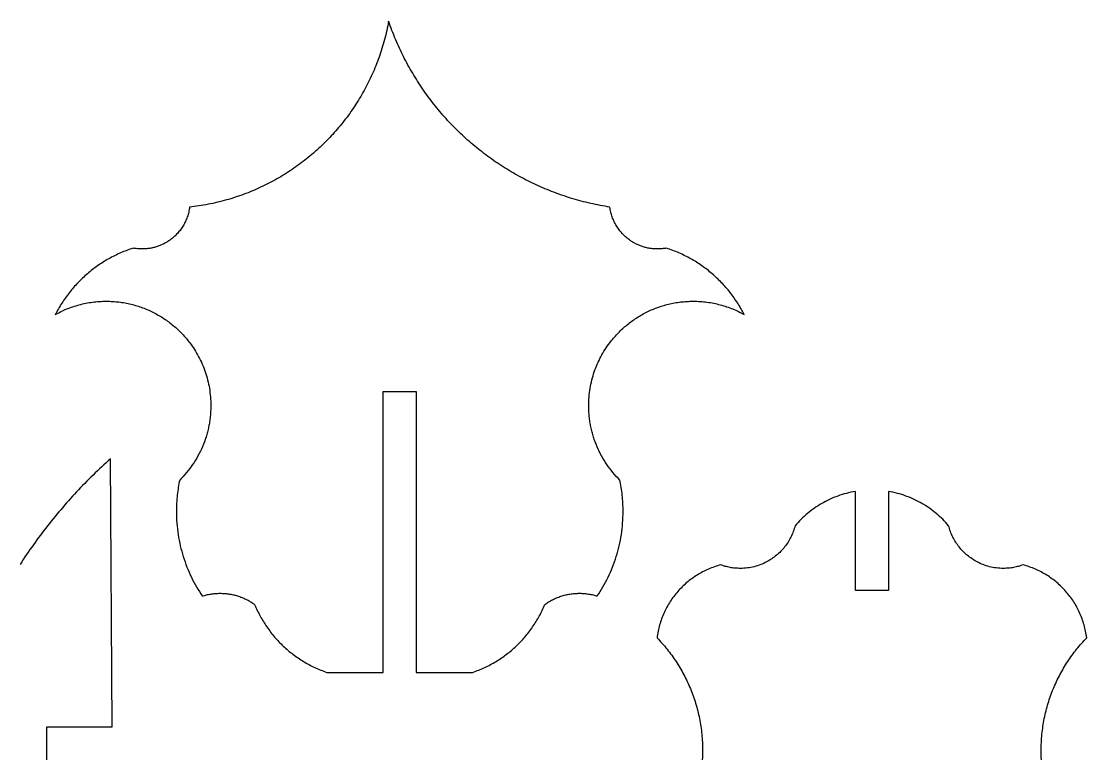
# Model space of a CAD drawing. Extents: x 296 to 476, y 465 to 753.
# Drawn here: x 397.58 to 447.12, y 716.82 to 751.16 of the extents above; entities that cross this region are included whole.
import ezdxf

# ---------------------------------------------------------------- set-up
doc = ezdxf.new("R2010")
doc.units = 0
doc.layers.add('Default_Layer', color=1, linetype='CONTINUOUS')

msp = doc.modelspace()

# ---------------------------------------------------------------- linework, layer by layer
at = {"layer": 'Default_Layer'}
msp.add_lwpolyline([(414.413, 720.879), (414.413, 733.936), (415.949, 733.936), (415.949, 720.879), (418.575, 720.879), (418.647, 720.904), (418.718, 720.93), (418.788, 720.957), (418.858, 720.985), (418.928, 721.014), (418.997, 721.044), (419.066, 721.074), (419.134, 721.105), (419.201, 721.138), (419.268, 721.171), (419.335, 721.204), (419.401, 721.239), (419.466, 721.275), (419.531, 721.311), (419.595, 721.348), (419.659, 721.386), (419.722, 721.425), (419.784, 721.464), (419.846, 721.505), (419.908, 721.546), (419.968, 721.588), (420.029, 721.63), (420.088, 721.674), (420.147, 721.718), (420.205, 721.763), (420.263, 721.808), (420.32, 721.855), (420.376, 721.902), (420.432, 721.95), (420.487, 721.998), (420.541, 722.048), (420.595, 722.098), (420.648, 722.148), (420.701, 722.2), (420.752, 722.252), (420.803, 722.304), (420.854, 722.358), (420.903, 722.412), (420.952, 722.467), (421, 722.522), (421.048, 722.578), (421.095, 722.635), (421.141, 722.692), (421.186, 722.75), (421.231, 722.809), (421.274, 722.868), (421.317, 722.928), (421.36, 722.989), (421.401, 723.05), (421.442, 723.112), (421.482, 723.174), (421.521, 723.237), (421.56, 723.3), (421.597, 723.364), (421.634, 723.429), (421.67, 723.494), (421.705, 723.56), (421.74, 723.626), (421.773, 723.693), (421.806, 723.76), (421.838, 723.828), (421.869, 723.897), (421.899, 723.966), (421.929, 724.035), (421.971, 724.065), (422.014, 724.095), (422.057, 724.123), (422.101, 724.151), (422.146, 724.178), (422.191, 724.204), (422.237, 724.229), (422.284, 724.254), (422.331, 724.277), (422.378, 724.3), (422.427, 724.322), (422.475, 724.343), (422.524, 724.363), (422.574, 724.382), (422.624, 724.4), (422.675, 724.417), (422.726, 724.434), (422.778, 724.449), (422.83, 724.463), (422.882, 724.477), (422.935, 724.489), (422.988, 724.5), (423.042, 724.511), (423.096, 724.52), (423.15, 724.528), (423.205, 724.535), (423.26, 724.541), (423.315, 724.546), (423.371, 724.55), (423.427, 724.553), (423.483, 724.555), (423.54, 724.555), (423.595, 724.555), (423.649, 724.553), (423.704, 724.551), (423.758, 724.547), (423.811, 724.542), (423.864, 724.537), (423.917, 724.53), (423.969, 724.522), (424.02, 724.514), (424.071, 724.505), (424.121, 724.494), (424.171, 724.483), (424.22, 724.471), (424.268, 724.458), (424.315, 724.444), (424.362, 724.43), (424.432, 724.534), (424.5, 724.64), (424.566, 724.747), (424.63, 724.855), (424.693, 724.965), (424.753, 725.077), (424.812, 725.189), (424.869, 725.303), (424.923, 725.419), (424.976, 725.535), (425.027, 725.653), (425.075, 725.772), (425.121, 725.892), (425.166, 726.014), (425.208, 726.136), (425.248, 726.26), (425.285, 726.384), (425.321, 726.51), (425.354, 726.637), (425.385, 726.764), (425.414, 726.893), (425.44, 727.023), (425.464, 727.153), (425.485, 727.285), (425.504, 727.417), (425.521, 727.55), (425.535, 727.684), (425.546, 727.818), (425.556, 727.953), (425.562, 728.089), (425.566, 728.226), (425.567, 728.363), (425.567, 728.46), (425.565, 728.556), (425.562, 728.652), (425.557, 728.748), (425.551, 728.842), (425.545, 728.936), (425.536, 729.03), (425.527, 729.122), (425.517, 729.214), (425.505, 729.304), (425.493, 729.394), (425.479, 729.482), (425.464, 729.569), (425.449, 729.655), (425.432, 729.739), (425.414, 729.822), (425.331, 729.906), (425.251, 729.992), (425.172, 730.079), (425.095, 730.168), (425.021, 730.26), (424.949, 730.353), (424.879, 730.448), (424.811, 730.544), (424.746, 730.642), (424.683, 730.742), (424.622, 730.844), (424.564, 730.947), (424.508, 731.052), (424.455, 731.158), (424.404, 731.265), (424.356, 731.374), (424.31, 731.485), (424.267, 731.597), (424.227, 731.71), (424.208, 731.767), (424.19, 731.824), (424.172, 731.882), (424.155, 731.94), (424.139, 731.998), (424.123, 732.056), (424.108, 732.115), (424.094, 732.174), (424.081, 732.234), (424.068, 732.293), (424.056, 732.353), (424.045, 732.413), (424.034, 732.474), (424.025, 732.534), (424.016, 732.595), (424.007, 732.657), (424, 732.718), (423.993, 732.78), (423.987, 732.841), (423.982, 732.904), (423.978, 732.966), (423.974, 733.028), (423.971, 733.091), (423.969, 733.154), (423.968, 733.217), (423.968, 733.28), (423.969, 733.383), (423.972, 733.486), (423.977, 733.588), (423.984, 733.689), (423.994, 733.79), (424.005, 733.89), (424.019, 733.99), (424.034, 734.088), (424.052, 734.187), (424.071, 734.284), (424.092, 734.381), (424.116, 734.477), (424.141, 734.572), (424.168, 734.666), (424.196, 734.76), (424.227, 734.852), (424.259, 734.944), (424.293, 735.035), (424.329, 735.125), (424.367, 735.214), (424.406, 735.302), (424.447, 735.389), (424.489, 735.475), (424.534, 735.56), (424.579, 735.644), (424.627, 735.727), (424.676, 735.809), (424.726, 735.889), (424.778, 735.969), (424.832, 736.047), (424.887, 736.124), (424.943, 736.2), (424.985, 736.255), (425.028, 736.31), (425.072, 736.363), (425.117, 736.417), (425.162, 736.469), (425.208, 736.521), (425.255, 736.572), (425.302, 736.623), (425.35, 736.672), (425.399, 736.722), (425.448, 736.77), (425.498, 736.818), (425.549, 736.865), (425.6, 736.911), (425.652, 736.957), (425.705, 737.001), (425.758, 737.045), (425.812, 737.089), (425.867, 737.131), (425.922, 737.173), (425.977, 737.214), (426.034, 737.254), (426.09, 737.294), (426.148, 737.332), (426.206, 737.37), (426.264, 737.407), (426.323, 737.443), (426.383, 737.479), (426.443, 737.513), (426.504, 737.547), (426.565, 737.58), (426.627, 737.612), (426.689, 737.643), (426.752, 737.673), (426.815, 737.703), (426.878, 737.731), (426.943, 737.759), (427.007, 737.785), (427.072, 737.811), (427.138, 737.836), (427.204, 737.86), (427.27, 737.883), (427.337, 737.905), (427.404, 737.926), (427.472, 737.946), (427.54, 737.965), (427.608, 737.984), (427.677, 738.001), (427.746, 738.017), (427.816, 738.032), (427.886, 738.047), (427.956, 738.06), (428.027, 738.072), (428.098, 738.083), (428.169, 738.094), (428.24, 738.103), (428.312, 738.111), (428.385, 738.118), (428.457, 738.124), (428.53, 738.129), (428.603, 738.133), (428.677, 738.135), (428.751, 738.137), (428.825, 738.137), (428.906, 738.137), (428.988, 738.135), (429.069, 738.131), (429.149, 738.127), (429.23, 738.121), (429.309, 738.114), (429.389, 738.105), (429.468, 738.095), (429.547, 738.084), (429.625, 738.072), (429.703, 738.059), (429.78, 738.044), (429.857, 738.028), (429.933, 738.011), (430.008, 737.993), (430.084, 737.973), (430.158, 737.953), (430.232, 737.931), (430.306, 737.908), (430.379, 737.885), (430.451, 737.86), (430.523, 737.834), (430.594, 737.806), (430.664, 737.778), (430.734, 737.749), (430.803, 737.719), (430.871, 737.687), (430.938, 737.655), (431.005, 737.622), (431.071, 737.588), (431.137, 737.553), (431.201, 737.516), (431.166, 737.585), (431.129, 737.653), (431.092, 737.72), (431.054, 737.787), (431.016, 737.853), (430.976, 737.919), (430.936, 737.984), (430.896, 738.048), (430.854, 738.112), (430.812, 738.176), (430.769, 738.238), (430.725, 738.301), (430.681, 738.362), (430.636, 738.423), (430.59, 738.484), (430.543, 738.544), (430.496, 738.603), (430.448, 738.662), (430.4, 738.72), (430.35, 738.777), (430.3, 738.834), (430.25, 738.89), (430.199, 738.946), (430.147, 739), (430.094, 739.055), (430.041, 739.108), (429.987, 739.161), (429.932, 739.213), (429.877, 739.265), (429.821, 739.316), (429.765, 739.366), (429.708, 739.416), (429.65, 739.464), (429.592, 739.512), (429.533, 739.56), (429.474, 739.607), (429.414, 739.653), (429.353, 739.698), (429.292, 739.742), (429.23, 739.786), (429.168, 739.829), (429.105, 739.872), (429.041, 739.913), (428.977, 739.954), (428.912, 739.994), (428.847, 740.034), (428.781, 740.072), (428.715, 740.11), (428.648, 740.147), (428.581, 740.184), (428.513, 740.219), (428.444, 740.254), (428.375, 740.288), (428.306, 740.321), (428.236, 740.353), (428.166, 740.385), (428.095, 740.415), (428.023, 740.445), (427.951, 740.474), (427.879, 740.503), (427.806, 740.53), (427.732, 740.557), (427.659, 740.582), (427.584, 740.607), (427.536, 740.598), (427.487, 740.59), (427.436, 740.584), (427.384, 740.578), (427.33, 740.574), (427.276, 740.57), (427.222, 740.568), (427.166, 740.568), (427.12, 740.568), (427.075, 740.57), (427.029, 740.572), (426.984, 740.575), (426.939, 740.579), (426.894, 740.584), (426.849, 740.59), (426.805, 740.597), (426.761, 740.604), (426.718, 740.613), (426.674, 740.622), (426.631, 740.632), (426.589, 740.643), (426.547, 740.655), (426.505, 740.667), (426.463, 740.68), (426.422, 740.695), (426.381, 740.709), (426.341, 740.725), (426.301, 740.741), (426.261, 740.758), (426.222, 740.776), (426.184, 740.795), (426.145, 740.814), (426.108, 740.834), (426.07, 740.855), (426.033, 740.876), (425.997, 740.898), (425.961, 740.921), (425.926, 740.944), (425.891, 740.968), (425.857, 740.992), (425.812, 741.026), (425.768, 741.061), (425.724, 741.097), (425.682, 741.134), (425.641, 741.172), (425.6, 741.211), (425.561, 741.251), (425.523, 741.292), (425.485, 741.333), (425.449, 741.376), (425.414, 741.42), (425.38, 741.464), (425.346, 741.51), (425.315, 741.556), (425.284, 741.603), (425.254, 741.651), (425.226, 741.699), (425.199, 741.749), (425.173, 741.799), (425.148, 741.85), (425.124, 741.902), (425.102, 741.954), (425.081, 742.007), (425.062, 742.061), (425.043, 742.116), (425.026, 742.171), (425.011, 742.226), (424.996, 742.283), (424.984, 742.34), (424.972, 742.397), (424.962, 742.456), (424.954, 742.514), (424.841, 742.533), (424.728, 742.552), (424.616, 742.572), (424.504, 742.593), (424.392, 742.615), (424.281, 742.638), (424.17, 742.662), (424.06, 742.687), (423.949, 742.713), (423.84, 742.74), (423.73, 742.767), (423.621, 742.796), (423.513, 742.825), (423.405, 742.855), (423.297, 742.887), (423.189, 742.919), (423.082, 742.952), (422.976, 742.985), (422.87, 743.02), (422.764, 743.056), (422.659, 743.092), (422.554, 743.129), (422.449, 743.167), (422.345, 743.206), (422.242, 743.246), (422.138, 743.287), (422.036, 743.329), (421.934, 743.371), (421.832, 743.414), (421.73, 743.458), (421.629, 743.503), (421.529, 743.549), (421.429, 743.595), (421.33, 743.643), (421.231, 743.691), (421.132, 743.74), (421.034, 743.789), (420.937, 743.84), (420.84, 743.891), (420.743, 743.943), (420.647, 743.996), (420.551, 744.05), (420.456, 744.104), (420.362, 744.16), (420.268, 744.216), (420.174, 744.273), (420.082, 744.33), (419.989, 744.388), (419.897, 744.447), (419.806, 744.507), (419.715, 744.568), (419.625, 744.629), (419.535, 744.691), (419.446, 744.754), (419.357, 744.817), (419.269, 744.882), (419.182, 744.947), (419.095, 745.012), (419.009, 745.079), (418.923, 745.146), (418.838, 745.214), (418.753, 745.282), (418.669, 745.351), (418.586, 745.421), (418.503, 745.492), (418.421, 745.563), (418.339, 745.635), (418.258, 745.708), (418.178, 745.781), (418.098, 745.855), (418.019, 745.929), (417.941, 746.005), (417.863, 746.081), (417.785, 746.157), (417.709, 746.235), (417.633, 746.313), (417.558, 746.391), (417.483, 746.47), (417.409, 746.55), (417.335, 746.631), (417.263, 746.712), (417.191, 746.793), (417.119, 746.876), (417.049, 746.959), (416.979, 747.042), (416.909, 747.126), (416.841, 747.211), (416.773, 747.297), (416.705, 747.383), (416.639, 747.469), (416.573, 747.556), (416.508, 747.644), (416.443, 747.732), (416.38, 747.821), (416.317, 747.911), (416.254, 748.001), (416.193, 748.091), (416.132, 748.182), (416.072, 748.274), (416.012, 748.366), (415.954, 748.459), (415.896, 748.553), (415.839, 748.646), (415.782, 748.741), (415.727, 748.836), (415.672, 748.931), (415.618, 749.027), (415.564, 749.124), (415.512, 749.221), (415.46, 749.318), (415.409, 749.416), (415.359, 749.515), (415.309, 749.614), (415.261, 749.714), (415.213, 749.814), (415.166, 749.914), (415.12, 750.015), (415.074, 750.117), (415.03, 750.219), (414.986, 750.321), (414.943, 750.424), (414.901, 750.527), (414.859, 750.631), (414.819, 750.735), (414.779, 750.84), (414.74, 750.945), (414.702, 751.051), (414.665, 751.157), (414.645, 751.049), (414.624, 750.942), (414.601, 750.835), (414.578, 750.729), (414.553, 750.623), (414.528, 750.518), (414.501, 750.412), (414.474, 750.308), (414.445, 750.204), (414.416, 750.1), (414.385, 749.996), (414.354, 749.893), (414.321, 749.791), (414.288, 749.689), (414.253, 749.588), (414.218, 749.487), (414.181, 749.386), (414.144, 749.286), (414.106, 749.186), (414.066, 749.087), (414.026, 748.989), (413.985, 748.891), (413.943, 748.793), (413.9, 748.696), (413.856, 748.6), (413.811, 748.504), (413.765, 748.408), (413.718, 748.314), (413.671, 748.219), (413.622, 748.125), (413.573, 748.032), (413.522, 747.94), (413.471, 747.848), (413.419, 747.756), (413.366, 747.665), (413.313, 747.575), (413.258, 747.485), (413.202, 747.396), (413.146, 747.307), (413.089, 747.22), (413.031, 747.132), (412.972, 747.046), (412.912, 746.959), (412.852, 746.874), (412.79, 746.789), (412.728, 746.705), (412.665, 746.622), (412.602, 746.539), (412.537, 746.457), (412.472, 746.375), (412.406, 746.294), (412.339, 746.214), (412.271, 746.135), (412.203, 746.056), (412.134, 745.978), (412.064, 745.9), (411.993, 745.823), (411.922, 745.747), (411.85, 745.672), (411.777, 745.598), (411.703, 745.524), (411.629, 745.451), (411.554, 745.378), (411.478, 745.307), (411.402, 745.236), (411.324, 745.165), (411.247, 745.096), (411.168, 745.027), (411.089, 744.96), (411.009, 744.893), (410.928, 744.826), (410.847, 744.761), (410.765, 744.696), (410.683, 744.632), (410.6, 744.569), (410.516, 744.507), (410.431, 744.445), (410.346, 744.384), (410.261, 744.324), (410.174, 744.265), (410.087, 744.207), (410, 744.15), (409.912, 744.093), (409.823, 744.038), (409.733, 743.983), (409.644, 743.929), (409.553, 743.876), (409.462, 743.824), (409.37, 743.772), (409.278, 743.722), (409.185, 743.672), (409.092, 743.624), (408.998, 743.576), (408.903, 743.529), (408.808, 743.483), (408.713, 743.438), (408.617, 743.394), (408.52, 743.351), (408.423, 743.309), (408.326, 743.267), (408.228, 743.227), (408.129, 743.187), (408.03, 743.149), (407.93, 743.111), (407.83, 743.075), (407.73, 743.039), (407.629, 743.005), (407.527, 742.971), (407.425, 742.939), (407.323, 742.907), (407.22, 742.876), (407.117, 742.847), (407.013, 742.818), (406.909, 742.791), (406.804, 742.764), (406.699, 742.738), (406.594, 742.714), (406.488, 742.691), (406.382, 742.668), (406.275, 742.647), (406.168, 742.626), (406.061, 742.607), (405.953, 742.589), (405.845, 742.572), (405.736, 742.556), (405.627, 742.541), (405.518, 742.527), (405.409, 742.514), (405.4, 742.456), (405.39, 742.397), (405.379, 742.34), (405.366, 742.283), (405.352, 742.226), (405.336, 742.171), (405.319, 742.116), (405.301, 742.061), (405.281, 742.007), (405.26, 741.954), (405.238, 741.902), (405.214, 741.85), (405.19, 741.799), (405.164, 741.749), (405.136, 741.699), (405.108, 741.651), (405.078, 741.603), (405.048, 741.556), (405.016, 741.51), (404.983, 741.464), (404.949, 741.42), (404.913, 741.376), (404.877, 741.333), (404.84, 741.292), (404.801, 741.251), (404.762, 741.211), (404.722, 741.172), (404.68, 741.134), (404.638, 741.097), (404.595, 741.061), (404.55, 741.026), (404.505, 740.992), (404.471, 740.968), (404.436, 740.944), (404.401, 740.921), (404.365, 740.898), (404.329, 740.876), (404.292, 740.855), (404.255, 740.834), (404.217, 740.814), (404.179, 740.795), (404.14, 740.776), (404.101, 740.758), (404.061, 740.741), (404.021, 740.725), (403.981, 740.709), (403.94, 740.695), (403.899, 740.68), (403.858, 740.667), (403.816, 740.655), (403.773, 740.643), (403.731, 740.632), (403.688, 740.622), (403.645, 740.613), (403.601, 740.604), (403.557, 740.597), (403.513, 740.59), (403.468, 740.584), (403.424, 740.579), (403.379, 740.575), (403.333, 740.572), (403.288, 740.57), (403.242, 740.568), (403.196, 740.568), (403.141, 740.568), (403.086, 740.57), (403.032, 740.574), (402.979, 740.578), (402.927, 740.584), (402.876, 740.59), (402.826, 740.598), (402.778, 740.607), (402.704, 740.582), (402.63, 740.557), (402.557, 740.53), (402.484, 740.503), (402.411, 740.474), (402.339, 740.445), (402.268, 740.415), (402.197, 740.385), (402.126, 740.353), (402.056, 740.321), (401.987, 740.288), (401.918, 740.254), (401.849, 740.219), (401.782, 740.184), (401.714, 740.147), (401.647, 740.11), (401.581, 740.072), (401.515, 740.034), (401.45, 739.994), (401.385, 739.954), (401.321, 739.913), (401.258, 739.872), (401.195, 739.829), (401.132, 739.786), (401.071, 739.742), (401.009, 739.698), (400.949, 739.653), (400.889, 739.607), (400.829, 739.56), (400.77, 739.512), (400.712, 739.464), (400.654, 739.416), (400.597, 739.366), (400.541, 739.316), (400.485, 739.265), (400.43, 739.213), (400.375, 739.161), (400.321, 739.108), (400.268, 739.055), (400.216, 739), (400.164, 738.946), (400.112, 738.89), (400.062, 738.834), (400.012, 738.777), (399.963, 738.72), (399.914, 738.662), (399.866, 738.603), (399.819, 738.544), (399.772, 738.484), (399.727, 738.423), (399.682, 738.362), (399.637, 738.301), (399.593, 738.238), (399.55, 738.176), (399.508, 738.112), (399.467, 738.048), (399.426, 737.984), (399.386, 737.919), (399.347, 737.853), (399.308, 737.787), (399.27, 737.72), (399.233, 737.653), (399.197, 737.585), (399.161, 737.516), (399.226, 737.553), (399.291, 737.588), (399.357, 737.622), (399.424, 737.655), (399.492, 737.687), (399.56, 737.719), (399.629, 737.749), (399.698, 737.778), (399.769, 737.806), (399.84, 737.834), (399.911, 737.86), (399.984, 737.885), (400.056, 737.908), (400.13, 737.931), (400.204, 737.953), (400.279, 737.973), (400.354, 737.993), (400.43, 738.011), (400.506, 738.028), (400.583, 738.044), (400.66, 738.059), (400.737, 738.072), (400.816, 738.084), (400.894, 738.095), (400.973, 738.105), (401.053, 738.114), (401.133, 738.121), (401.213, 738.127), (401.294, 738.131), (401.375, 738.135), (401.456, 738.137), (401.538, 738.137), (401.612, 738.137), (401.685, 738.135), (401.759, 738.133), (401.832, 738.129), (401.905, 738.124), (401.978, 738.118), (402.05, 738.111), (402.122, 738.103), (402.193, 738.094), (402.265, 738.083), (402.336, 738.072), (402.406, 738.06), (402.477, 738.047), (402.547, 738.032), (402.616, 738.017), (402.685, 738.001), (402.754, 737.984), (402.823, 737.965), (402.891, 737.946), (402.958, 737.926), (403.026, 737.905), (403.092, 737.883), (403.159, 737.86), (403.225, 737.836), (403.29, 737.811), (403.355, 737.785), (403.42, 737.759), (403.484, 737.731), (403.548, 737.703), (403.611, 737.673), (403.673, 737.643), (403.736, 737.612), (403.797, 737.58), (403.859, 737.547), (403.919, 737.513), (403.979, 737.479), (404.039, 737.443), (404.098, 737.407), (404.157, 737.37), (404.215, 737.332), (404.272, 737.294), (404.329, 737.254), (404.385, 737.214), (404.441, 737.173), (404.496, 737.131), (404.55, 737.089), (404.604, 737.045), (404.657, 737.001), (404.71, 736.957), (404.762, 736.911), (404.813, 736.865), (404.864, 736.818), (404.914, 736.77), (404.964, 736.722), (405.012, 736.672), (405.06, 736.623), (405.108, 736.572), (405.154, 736.521), (405.2, 736.469), (405.246, 736.417), (405.29, 736.363), (405.334, 736.31), (405.377, 736.255), (405.419, 736.2), (405.476, 736.124), (405.531, 736.047), (405.584, 735.969), (405.636, 735.889), (405.687, 735.809), (405.735, 735.727), (405.783, 735.644), (405.829, 735.56), (405.873, 735.475), (405.915, 735.389), (405.956, 735.302), (405.996, 735.214), (406.033, 735.125), (406.069, 735.035), (406.103, 734.944), (406.135, 734.852), (406.166, 734.76), (406.195, 734.666), (406.222, 734.572), (406.247, 734.477), (406.27, 734.381), (406.291, 734.284), (406.311, 734.187), (406.328, 734.088), (406.343, 733.99), (406.357, 733.89), (406.368, 733.79), (406.378, 733.689), (406.385, 733.588), (406.39, 733.486), (406.394, 733.383), (406.395, 733.28), (406.394, 733.217), (406.393, 733.154), (406.391, 733.091), (406.388, 733.028), (406.385, 732.966), (406.38, 732.904), (406.375, 732.841), (406.369, 732.78), (406.363, 732.718), (406.355, 732.657), (406.347, 732.595), (406.338, 732.534), (406.328, 732.474), (406.318, 732.413), (406.306, 732.353), (406.294, 732.293), (406.282, 732.234), (406.268, 732.174), (406.254, 732.115), (406.239, 732.056), (406.224, 731.998), (406.207, 731.94), (406.19, 731.882), (406.173, 731.824), (406.154, 731.767), (406.135, 731.71), (406.095, 731.597), (406.052, 731.485), (406.006, 731.374), (405.958, 731.265), (405.908, 731.158), (405.854, 731.052), (405.798, 730.947), (405.74, 730.844), (405.68, 730.742), (405.616, 730.642), (405.551, 730.544), (405.483, 730.448), (405.413, 730.353), (405.341, 730.26), (405.267, 730.168), (405.19, 730.079), (405.112, 729.992), (405.031, 729.906), (404.948, 729.822), (404.93, 729.739), (404.914, 729.655), (404.898, 729.569), (404.883, 729.482), (404.87, 729.394), (404.857, 729.304), (404.845, 729.214), (404.835, 729.122), (404.826, 729.03), (404.818, 728.936), (404.811, 728.842), (404.805, 728.748), (404.801, 728.652), (404.798, 728.556), (404.796, 728.46), (404.795, 728.363), (404.796, 728.226), (404.8, 728.089), (404.807, 727.953), (404.816, 727.818), (404.827, 727.684), (404.842, 727.55), (404.858, 727.417), (404.877, 727.285), (404.899, 727.153), (404.923, 727.023), (404.949, 726.893), (404.977, 726.764), (405.008, 726.637), (405.041, 726.51), (405.077, 726.384), (405.115, 726.26), (405.155, 726.136), (405.197, 726.014), (405.241, 725.892), (405.287, 725.772), (405.336, 725.653), (405.386, 725.535), (405.439, 725.419), (405.494, 725.303), (405.55, 725.189), (405.609, 725.077), (405.669, 724.965), (405.732, 724.855), (405.796, 724.747), (405.862, 724.64), (405.931, 724.534), (406, 724.43), (406.047, 724.444), (406.094, 724.458), (406.142, 724.471), (406.191, 724.483), (406.241, 724.494), (406.291, 724.505), (406.342, 724.514), (406.394, 724.522), (406.446, 724.53), (406.498, 724.537), (406.551, 724.542), (406.605, 724.547), (406.659, 724.551), (406.713, 724.553), (406.768, 724.555), (406.822, 724.555), (406.879, 724.555), (406.935, 724.553), (406.991, 724.55), (407.047, 724.546), (407.102, 724.541), (407.157, 724.535), (407.212, 724.528), (407.267, 724.52), (407.321, 724.511), (407.374, 724.5), (407.427, 724.489), (407.48, 724.477), (407.533, 724.463), (407.585, 724.449), (407.636, 724.434), (407.687, 724.417), (407.738, 724.4), (407.788, 724.382), (407.838, 724.363), (407.887, 724.343), (407.936, 724.322), (407.984, 724.3), (408.031, 724.277), (408.078, 724.254), (408.125, 724.229), (408.171, 724.204), (408.216, 724.178), (408.261, 724.151), (408.305, 724.123), (408.349, 724.095), (408.391, 724.065), (408.434, 724.035), (408.463, 723.966), (408.493, 723.897), (408.524, 723.828), (408.556, 723.76), (408.589, 723.693), (408.622, 723.626), (408.657, 723.56), (408.692, 723.494), (408.728, 723.429), (408.765, 723.364), (408.803, 723.3), (408.841, 723.237), (408.88, 723.174), (408.92, 723.112), (408.961, 723.05), (409.003, 722.989), (409.045, 722.928), (409.088, 722.868), (409.132, 722.809), (409.176, 722.75), (409.222, 722.692), (409.268, 722.635), (409.314, 722.578), (409.362, 722.522), (409.41, 722.467), (409.459, 722.412), (409.509, 722.358), (409.559, 722.304), (409.61, 722.252), (409.662, 722.2), (409.714, 722.148), (409.767, 722.098), (409.821, 722.048), (409.875, 721.998), (409.93, 721.95), (409.986, 721.902), (410.042, 721.855), (410.099, 721.808), (410.157, 721.763), (410.215, 721.718), (410.274, 721.674), (410.334, 721.63), (410.394, 721.588), (410.455, 721.546), (410.516, 721.505), (410.578, 721.464), (410.64, 721.425), (410.703, 721.386), (410.767, 721.348), (410.831, 721.311), (410.896, 721.275), (410.962, 721.239), (411.027, 721.204), (411.094, 721.171), (411.161, 721.138), (411.228, 721.105), (411.297, 721.074), (411.365, 721.044), (411.434, 721.014), (411.504, 720.985), (411.574, 720.957), (411.645, 720.93), (411.716, 720.904), (411.787, 720.879), (414.413, 720.879)], close=True, dxfattribs=at)
for points in [[(398.764, 716.806), (398.764, 718.342), (398.764, 718.342), (401.812, 718.342), (401.728, 730.809), (401.625, 730.717), (401.523, 730.624), (401.421, 730.531), (401.32, 730.437), (401.22, 730.342), (401.12, 730.247), (401.02, 730.152), (400.921, 730.056), (400.823, 729.959), (400.725, 729.862), (400.628, 729.764), (400.531, 729.666), (400.435, 729.567), (400.34, 729.468), (400.245, 729.368), (400.151, 729.267), (400.057, 729.166), (399.964, 729.065), (399.871, 728.962), (399.779, 728.86), (399.688, 728.757), (399.597, 728.653), (399.507, 728.549), (399.417, 728.444), (399.328, 728.339), (399.24, 728.233), (399.152, 728.127), (399.065, 728.02), (398.978, 727.913), (398.892, 727.805), (398.807, 727.697), (398.722, 727.588), (398.638, 727.479), (398.554, 727.369), (398.471, 727.259), (398.389, 727.148), (398.307, 727.036), (398.226, 726.925), (398.146, 726.812), (398.066, 726.7), (397.987, 726.586), (397.908, 726.473), (397.83, 726.359), (397.753, 726.244), (397.677, 726.129), (397.601, 726.013), (397.526, 725.897)], [(445.019, 716.816), (445.014, 716.922), (445.01, 717.029), (445.008, 717.136), (445.007, 717.244), (445.008, 717.339), (445.01, 717.434), (445.012, 717.529), (445.017, 717.623), (445.022, 717.718), (445.028, 717.811), (445.036, 717.905), (445.044, 717.998), (445.054, 718.091), (445.065, 718.184), (445.077, 718.276), (445.09, 718.368), (445.105, 718.459), (445.12, 718.55), (445.136, 718.641), (445.154, 718.731), (445.172, 718.821), (445.192, 718.911), (445.213, 719), (445.234, 719.089), (445.257, 719.177), (445.281, 719.265), (445.306, 719.353), (445.332, 719.44), (445.359, 719.526), (445.386, 719.612), (445.415, 719.698), (445.445, 719.783), (445.476, 719.868), (445.508, 719.952), (445.541, 720.036), (445.574, 720.12), (445.609, 720.202), (445.645, 720.285), (445.682, 720.367), (445.719, 720.448), (445.758, 720.529), (445.797, 720.609), (445.837, 720.688), (445.879, 720.768), (445.921, 720.846), (445.964, 720.924), (446.008, 721.002), (446.053, 721.079), (446.098, 721.155), (446.145, 721.23), (446.193, 721.306), (446.241, 721.38), (446.29, 721.454), (446.34, 721.527), (446.391, 721.6), (446.442, 721.672), (446.495, 721.743), (446.548, 721.814), (446.602, 721.884), (446.657, 721.953), (446.713, 722.022), (446.769, 722.09), (446.827, 722.158), (446.885, 722.224), (446.943, 722.29), (447.003, 722.356), (447.063, 722.42), (447.124, 722.484), (447.114, 722.561), (447.102, 722.638), (447.089, 722.714), (447.075, 722.789), (447.059, 722.864), (447.041, 722.938), (447.023, 723.012), (447.003, 723.085), (446.982, 723.158), (446.959, 723.23), (446.935, 723.301), (446.91, 723.372), (446.884, 723.443), (446.856, 723.512), (446.827, 723.581), (446.797, 723.649), (446.766, 723.717), (446.733, 723.784), (446.699, 723.85), (446.665, 723.915), (446.628, 723.98), (446.591, 724.044), (446.553, 724.107), (446.513, 724.17), (446.473, 724.231), (446.431, 724.292), (446.388, 724.352), (446.345, 724.411), (446.3, 724.47), (446.254, 724.527), (446.207, 724.584), (446.159, 724.639), (446.11, 724.694), (446.06, 724.748), (446.009, 724.801), (445.957, 724.853), (445.904, 724.904), (445.85, 724.954), (445.795, 725.004), (445.74, 725.052), (445.683, 725.099), (445.626, 725.145), (445.567, 725.19), (445.508, 725.234), (445.448, 725.277), (445.387, 725.319), (445.326, 725.36), (445.263, 725.4), (445.2, 725.439), (445.136, 725.477), (445.071, 725.513), (445.005, 725.548), (444.939, 725.582), (444.872, 725.615), (444.804, 725.647), (444.736, 725.678), (444.666, 725.707), (444.597, 725.735), (444.526, 725.762), (444.455, 725.788), (444.383, 725.812), (444.311, 725.835), (444.237, 725.857), (444.164, 725.878), (444.112, 725.859), (444.06, 725.841), (444.007, 725.824), (443.953, 725.808), (443.898, 725.794), (443.842, 725.78), (443.785, 725.768), (443.728, 725.757), (443.67, 725.747), (443.612, 725.738), (443.553, 725.731), (443.493, 725.725), (443.433, 725.72), (443.372, 725.717), (443.311, 725.714), (443.25, 725.714), (443.167, 725.715), (443.084, 725.719), (443.002, 725.725), (442.92, 725.734), (442.84, 725.745), (442.76, 725.759), (442.682, 725.775), (442.604, 725.793), (442.528, 725.814), (442.452, 725.836), (442.378, 725.861), (442.305, 725.888), (442.234, 725.917), (442.164, 725.948), (442.095, 725.981), (442.028, 726.015), (441.967, 726.049), (441.907, 726.084), (441.849, 726.12), (441.791, 726.158), (441.735, 726.197), (441.679, 726.237), (441.625, 726.279), (441.572, 726.322), (441.52, 726.366), (441.469, 726.412), (441.42, 726.459), (441.372, 726.507), (441.325, 726.556), (441.279, 726.607), (441.235, 726.658), (441.192, 726.711), (441.15, 726.765), (441.11, 726.82), (441.071, 726.877), (441.034, 726.934), (440.998, 726.992), (440.963, 727.051), (440.93, 727.112), (440.899, 727.173), (440.869, 727.235), (440.84, 727.299), (440.813, 727.363), (440.788, 727.428), (440.764, 727.494), (440.742, 727.561), (440.722, 727.629), (440.703, 727.697), (440.637, 727.774), (440.569, 727.849), (440.499, 727.923), (440.429, 727.995), (440.356, 728.065), (440.282, 728.134), (440.207, 728.202), (440.13, 728.267), (440.051, 728.331), (439.972, 728.394), (439.89, 728.454), (439.808, 728.513), (439.724, 728.571), (439.639, 728.626), (439.553, 728.68), (439.465, 728.732), (439.376, 728.782), (439.286, 728.83), (439.194, 728.876), (439.101, 728.92), (439.008, 728.962), (438.913, 729.003), (438.816, 729.041), (438.719, 729.077), (438.621, 729.112), (438.521, 729.144), (438.421, 729.174), (438.319, 729.202), (438.217, 729.228), (438.113, 729.251), (438.008, 729.273), (437.903, 729.292), (437.903, 724.688), (436.367, 724.688), (436.367, 729.292), (436.261, 729.273), (436.157, 729.251), (436.053, 729.228), (435.951, 729.202), (435.849, 729.174), (435.748, 729.144), (435.649, 729.112), (435.551, 729.077), (435.453, 729.041), (435.357, 729.003), (435.262, 728.962), (435.168, 728.92), (435.076, 728.876), (434.984, 728.83), (434.894, 728.782), (434.805, 728.732), (434.717, 728.68), (434.631, 728.626), (434.545, 728.571), (434.462, 728.513), (434.379, 728.454), (434.298, 728.394), (434.218, 728.331), (434.14, 728.267), (434.063, 728.202), (433.988, 728.134), (433.914, 728.065), (433.841, 727.995), (433.77, 727.923), (433.701, 727.849), (433.633, 727.774), (433.566, 727.697), (433.548, 727.629), (433.527, 727.561), (433.505, 727.494), (433.482, 727.428), (433.456, 727.363), (433.43, 727.299), (433.401, 727.235), (433.371, 727.173), (433.34, 727.112), (433.307, 727.051), (433.272, 726.992), (433.236, 726.934), (433.199, 726.877), (433.16, 726.82), (433.12, 726.765), (433.078, 726.711), (433.035, 726.658), (432.991, 726.607), (432.945, 726.556), (432.898, 726.507), (432.85, 726.459), (432.8, 726.412), (432.75, 726.366), (432.698, 726.322), (432.645, 726.279), (432.59, 726.237), (432.535, 726.197), (432.479, 726.158), (432.421, 726.12), (432.362, 726.084), (432.303, 726.049), (432.242, 726.015), (432.175, 725.981), (432.106, 725.948), (432.036, 725.917), (431.964, 725.888), (431.891, 725.861), (431.817, 725.836), (431.742, 725.814), (431.666, 725.793), (431.588, 725.775), (431.509, 725.759), (431.43, 725.745), (431.349, 725.734), (431.268, 725.725), (431.186, 725.719), (431.103, 725.715), (431.02, 725.714), (430.958, 725.714), (430.897, 725.717), (430.837, 725.72), (430.777, 725.725), (430.717, 725.731), (430.658, 725.738), (430.599, 725.747), (430.542, 725.757), (430.484, 725.768), (430.428, 725.78), (430.372, 725.794), (430.317, 725.808), (430.263, 725.824), (430.21, 725.841), (430.157, 725.859), (430.106, 725.878), (430.032, 725.857), (429.959, 725.835), (429.887, 725.812), (429.815, 725.788), (429.744, 725.762), (429.673, 725.735), (429.603, 725.707), (429.534, 725.678), (429.466, 725.647), (429.398, 725.615), (429.331, 725.582), (429.264, 725.548), (429.199, 725.513), (429.134, 725.477), (429.07, 725.439), (429.007, 725.4), (428.944, 725.36), (428.882, 725.319), (428.821, 725.277), (428.761, 725.234), (428.702, 725.19), (428.644, 725.145), (428.586, 725.099), (428.53, 725.052), (428.474, 725.004), (428.419, 724.954), (428.366, 724.904), (428.313, 724.853), (428.261, 724.801), (428.21, 724.748), (428.16, 724.694), (428.111, 724.639), (428.063, 724.584), (428.016, 724.527), (427.97, 724.47), (427.925, 724.411), (427.881, 724.352), (427.838, 724.292), (427.797, 724.231), (427.756, 724.17), (427.717, 724.107), (427.678, 724.044), (427.641, 723.98), (427.605, 723.915), (427.57, 723.85), (427.536, 723.784), (427.504, 723.717), (427.473, 723.649), (427.442, 723.581), (427.414, 723.512), (427.386, 723.443), (427.36, 723.372), (427.334, 723.301), (427.311, 723.23), (427.288, 723.158), (427.267, 723.085), (427.247, 723.012), (427.228, 722.938), (427.211, 722.864), (427.195, 722.789), (427.181, 722.714), (427.167, 722.638), (427.156, 722.561), (427.145, 722.484), (427.145, 722.484), (427.206, 722.42), (427.267, 722.356), (427.326, 722.29), (427.385, 722.224), (427.443, 722.158), (427.5, 722.09), (427.557, 722.022), (427.612, 721.953), (427.667, 721.884), (427.721, 721.814), (427.775, 721.743), (427.827, 721.672), (427.879, 721.6), (427.93, 721.527), (427.98, 721.454), (428.029, 721.38), (428.077, 721.306), (428.125, 721.23), (428.171, 721.155), (428.217, 721.079), (428.262, 721.002), (428.306, 720.924), (428.349, 720.846), (428.391, 720.768), (428.432, 720.688), (428.473, 720.609), (428.512, 720.529), (428.551, 720.448), (428.588, 720.367), (428.625, 720.285), (428.66, 720.202), (428.695, 720.12), (428.729, 720.036), (428.762, 719.952), (428.794, 719.868), (428.825, 719.783), (428.854, 719.698), (428.883, 719.612), (428.911, 719.526), (428.938, 719.44), (428.964, 719.353), (428.989, 719.265), (429.013, 719.177), (429.035, 719.089), (429.057, 719), (429.078, 718.911), (429.097, 718.821), (429.116, 718.731), (429.133, 718.641), (429.15, 718.55), (429.165, 718.459), (429.179, 718.368), (429.193, 718.276), (429.205, 718.184), (429.215, 718.091), (429.225, 717.998), (429.234, 717.905), (429.241, 717.811), (429.248, 717.718), (429.253, 717.623), (429.257, 717.529), (429.26, 717.434), (429.262, 717.339), (429.263, 717.244), (429.262, 717.136), (429.26, 717.029), (429.256, 716.922), (429.251, 716.816)]]:
    msp.add_lwpolyline(points, dxfattribs=at)

doc.saveas('drawing.dxf')
